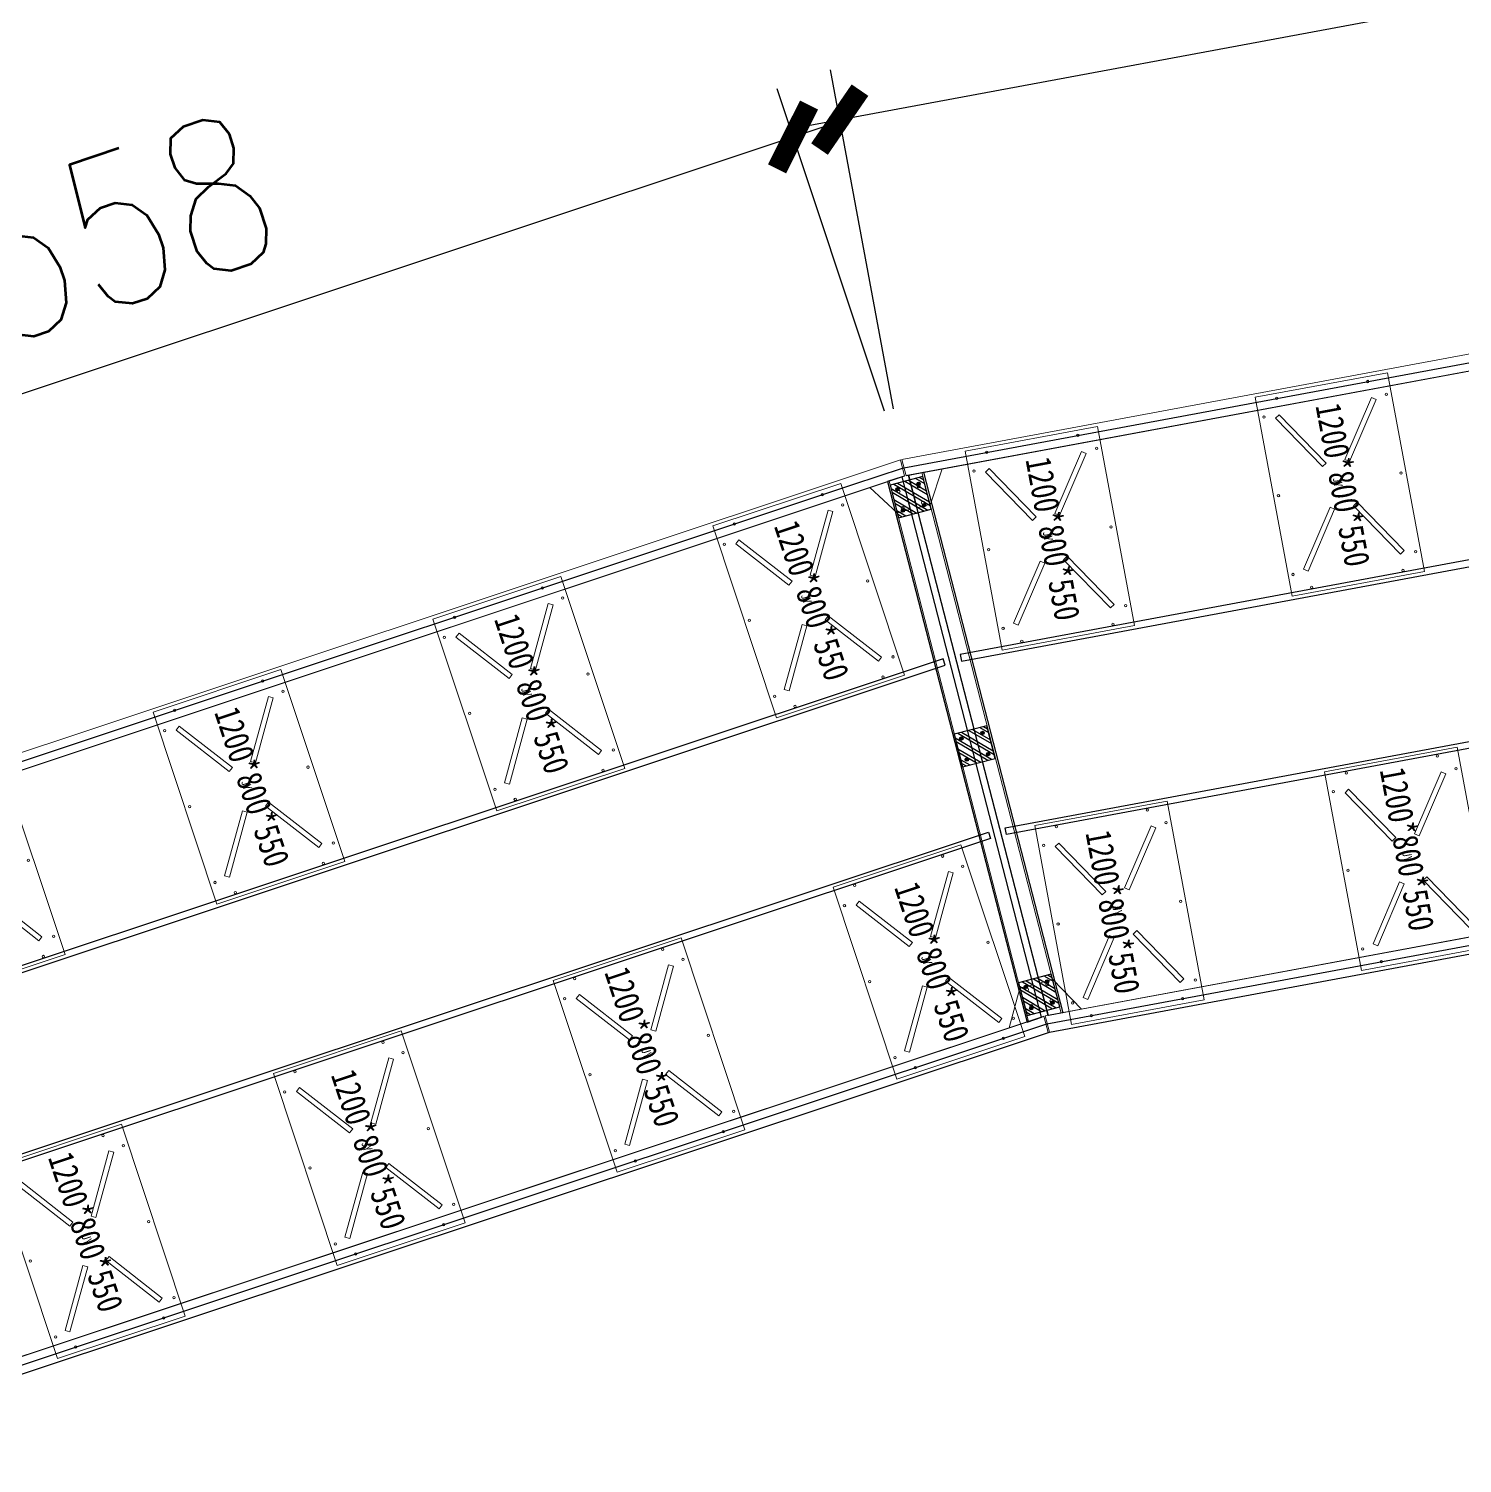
# Model space of a CAD drawing. Extents: x -259369 to -50372, y -155978 to 198088.
# Drawn here: x -181452 to -172946, y -97512 to -88999 of the extents above; entities that cross this region are included whole.
import ezdxf

# ---------------------------------------------------------------- set-up
doc = ezdxf.new("R2010")
doc.units = 0
doc.header["$LTSCALE"] = 1000
doc.header["$MEASUREMENT"] = 0
doc.linetypes.add('HIDDEN', pattern=[0.375, 0.25, -0.125])
for name, color, linetype in [('PUB_TEXT', 7, 'Continuous'), ('卡槽', 242, 'Continuous'), ('浮箱名称', 3, 'Continuous'), ('连接端梁', 130, 'Continuous')]:
    doc.layers.add(name, color=color, linetype=linetype)
for name, color, linetype, lineweight in [('加强板', 140, 'Continuous', 18), ('浮箱', 160, 'Continuous', 20), ('虚线', 8, 'Continuous', 0), ('铝主梁', 3, 'Continuous', 9)]:
    doc.layers.add(name, color=color, linetype=linetype, lineweight=lineweight)
doc.styles.add('HZTXT', font='txtw.shx', dxfattribs={"width": 0.8, "bigfont": 'hztxtw.shx'})
doc.styles.add('黑体', font='simhei.ttf', dxfattribs={"width": 0.8})
doc.dimstyles.new('DIM-300', dxfattribs={"dimscale": 300, "dimtxt": 3, "dimasz": 1, "dimexe": 1, "dimexo": 1, "dimgap": 1, "dimtad": 1, "dimdec": 0, "dimdsep": 46, "dimtxsty": 'HZTXT', "dimblk": 'ARCHTICK', "dimcen": 0, "dimdle": 1, "dimclrd": 9, "dimclre": 9, "dimclrt": 2, "dimadec": 1, "dimazin": 0, "dimtfac": 1, "dimtdec": 0, "dimtix": 1, "dimtmove": 2, "dimatfit": 3, "dimldrblk": 'ARCHTICK', "dimfxl": 0, "dimtolj": 1, "dimtzin": 0, "dimarcsym": 0})

# ---------------------------------------------------------------- blocks, each defined once
blk = doc.blocks.new('$matou$00000186')
for points in [[(-600, 400), (600, 400), (600, -400), (-600, -400)], [(-455.8, 303.8), (-472.4, 278.9), (-139.6, 57), (-122.9, 82)], [(455.8, 303.8), (472.4, 278.9), (139.6, 57), (122.9, 82)], [(-455.8, -303.8), (-472.4, -278.9), (-139.6, -57), (-122.9, -82)], [(455.8, -303.8), (472.4, -278.9), (139.6, -57), (122.9, -82)]]:
    blk.add_lwpolyline(points, close=True)
for centre in [(-475, 370), (0, 370), (475, 370), (-570, 275), (570, 275), (-570, -275), (570, -275), (-475, -370), (0, -370), (475, -370)]:
    blk.add_circle(centre, 7)
at = {"layer": 'PUB_TEXT', "style": '黑体', "width": 0.8}
blk.add_text('JY', height=52.57, dxfattribs=at).set_placement((-44.4, -35.3))
blk = doc.blocks.new('*U633')
at = {"layer": '浮箱', "rotation": 270}
blk.add_blockref('$matou$00000186', (0, 0), dxfattribs=at)
blk = doc.blocks.new('*U634')
at = {"color": 0, "linetype": 'ByBlock', "lineweight": -2, "transparency": 16777216}
for p in [(0, 0), (1750, 0), (3500, 0), (5250, 0), (7000, 0)]:
    blk.add_blockref('*U633', p, dxfattribs=at)
blk = doc.blocks.new('*U635')
at = {"layer": '浮箱', "rotation": 270}
blk.add_blockref('$matou$00000186', (0, 0), dxfattribs=at)
blk = doc.blocks.new('*U636')
at = {"color": 0, "linetype": 'ByBlock', "lineweight": -2, "transparency": 16777216}
for p in [(0, 0), (1750, 0), (3500, 0), (5250, 0), (7000, 0)]:
    blk.add_blockref('*U635', p, dxfattribs=at)
blk = doc.blocks.new('*U637')
at = {"layer": '浮箱', "rotation": 270}
blk.add_blockref('$matou$00000186', (0, 0), dxfattribs=at)
blk = doc.blocks.new('*U638')
at = {"color": 0, "linetype": 'ByBlock', "lineweight": -2, "transparency": 16777216}
for p in [(0, 0), (1750, 0), (3500, 0), (5250, 0), (7000, 0)]:
    blk.add_blockref('*U637', p, dxfattribs=at)
blk = doc.blocks.new('*U639')
at = {"layer": '浮箱', "rotation": 270}
blk.add_blockref('$matou$00000186', (0, 0), dxfattribs=at)
blk = doc.blocks.new('*U640')
at = {"color": 0, "linetype": 'ByBlock', "lineweight": -2, "transparency": 16777216}
for p in [(0, 0), (1750, 0), (3500, 0), (5250, 0), (7000, 0)]:
    blk.add_blockref('*U639', p, dxfattribs=at)
blk = doc.blocks.new('_ArchTick')
at = {"color": 0, "linetype": 'ByBlock', "const_width": 0.4}
blk.add_lwpolyline([(-0.5, -0.5), (0.5, 0.5)], dxfattribs=at)
blk = doc.blocks.new('*D692')
at = {"color": 9, "lineweight": -2, "transparency": 16777216}
for p, q in [((-176375.1, -91269.1), (-177011.8, -89357)), ((-185321.3, -92440), (-176632.4, -89546.8)), ((-184494.8, -93972.8), (-185131.5, -92060.6))]:
    blk.add_line(p, q, dxfattribs=at)
at = {"layer": 'Defpoints', "color": 0, "transparency": 16777216}
for p in [(-176917, -89641.6), (-176280.3, -91553.8, 29521), (-184400, -94257.4, 29521)]:
    blk.add_point(p, dxfattribs=at)
at = {"color": 9, "lineweight": -2, "transparency": 16777216, "xscale": 300, "yscale": 300, "zscale": 300}
for p, rotation in [((-176917, -89641.6), 18.41641743830171), ((-185036.7, -92345.2), 198.4164174383017)]:
    blk.add_blockref('_ArchTick', p, dxfattribs=dict(at, rotation=rotation))
at = {"color": 2, "transparency": 16777216, "insert": (-181213.8, -90281.8), "char_height": 900, "attachment_point": 5, "rotation": 18.41642, "style": 'HZTXT'}
blk.add_mtext('\\A1;8558', dxfattribs=at)
blk = doc.blocks.new('*D693')
at = {"color": 9, "lineweight": -2, "transparency": 16777216}
for p, q in [((-167907.1, -89690.1), (-168281.3, -87678.6)), ((-176935.1, -89593.5), (-167931.5, -87918.7)), ((-176320.8, -91255.1), (-176695, -89243.7))]:
    blk.add_line(p, q, dxfattribs=at)
at = {"layer": 'Defpoints', "color": 0, "transparency": 16777216}
for p in [(-168226.4, -87973.6), (-167852.3, -89985, 29521), (-176266, -91550.1, 29521)]:
    blk.add_point(p, dxfattribs=at)
at = {"color": 9, "lineweight": -2, "transparency": 16777216, "xscale": 300, "yscale": 300, "zscale": 300}
for p, rotation in [((-168226.4, -87973.6), 10.53744300750394), ((-176640.1, -89538.6), 190.5374430075039)]:
    blk.add_blockref('_ArchTick', p, dxfattribs=dict(at, rotation=rotation))
at = {"color": 2, "transparency": 16777216, "insert": (-172570.4, -88018.8), "char_height": 900, "attachment_point": 5, "rotation": 10.53744, "style": 'HZTXT'}
blk.add_mtext('\\A1;8558', dxfattribs=at)

msp = doc.modelspace()

# ---------------------------------------------------------------- hatches: boundary and pattern name
h = msp.add_hatch()
h.set_pattern_fill('ANSI32', color=256, scale=10, angle=-75.530931)
h.set_pattern_definition([(329.46907, (-268451.51, -89152.906), (24.193664, 41.022034), []), (329.46907, (-268445.9, -89174.645), (24.193664, 41.022034), [])])
h.paths.add_polyline_path([(-176340.62, -91707.28), (-176290.65, -91900.93), (-176096.99, -91850.96), (-176146.96, -91657.3)])
h = msp.add_hatch()
h.set_pattern_fill('ANSI32', color=256, scale=10, angle=-75.530931)
h.set_pattern_definition([(329.46907, (-268072.12, -90631.055), (24.193664, 41.022034), []), (329.46907, (-268066.51, -90652.793), (24.193664, 41.022034), [])])
h.paths.add_polyline_path([(-175961.23, -93185.42), (-175911.26, -93379.08), (-175717.6, -93329.11), (-175767.57, -93135.45)])
h = msp.add_hatch()
h.set_pattern_fill('ANSI32', color=256, scale=10, angle=-75.530931)
h.set_pattern_definition([(329.46907, (-267689.5, -92105.965), (24.193664, 41.022034), []), (329.46907, (-267683.89, -92127.704), (24.193664, 41.022034), [])])
h.paths.add_polyline_path([(-175578.61, -94660.33), (-175528.64, -94853.99), (-175334.98, -94804.02), (-175384.95, -94610.36)])

# ---------------------------------------------------------------- linework, layer by layer
at = {"elevation": 29521}
for points in [[(-176340.62, -91707.28), (-176290.65, -91900.93), (-176096.99, -91850.96), (-176146.96, -91657.3)], [(-175961.23, -93185.42), (-175911.26, -93379.08), (-175717.6, -93329.11), (-175767.57, -93135.45)], [(-175578.61, -94660.33), (-175528.64, -94853.99), (-175334.98, -94804.02), (-175384.95, -94610.36)]]:
    msp.add_lwpolyline(points, close=True, dxfattribs=at)
for points in [[(-176143.23, -91631.76), (-176127.09, -91694.3)], [(-176356.25, -91686.74), (-176340.81, -91746.55)], [(-176307.67, -91734.92), (-176288.3, -91729.92)], [(-176300.48, -91722.74), (-176295.49, -91742.1)], [(-176162.43, -91697.44), (-176181.79, -91702.44)], [(-176174.61, -91690.26), (-176169.61, -91709.62)], [(-176263.01, -91867.98), (-176268, -91848.61)], [(-176129.94, -91823.32), (-176149.31, -91828.31)], [(-176137.13, -91835.5), (-176142.13, -91816.13)], [(-176275.19, -91860.8), (-176255.82, -91855.8)], [(-175928.28, -93213.07), (-175908.91, -93208.07)], [(-175921.09, -93200.89), (-175916.09, -93220.25)], [(-175783.03, -93175.59), (-175802.4, -93180.59)], [(-175795.22, -93168.4), (-175790.22, -93187.77)], [(-175750.55, -93301.47), (-175769.92, -93306.46)], [(-175757.74, -93313.65), (-175762.73, -93294.28)], [(-175895.79, -93338.94), (-175876.43, -93333.95)], [(-175883.61, -93346.13), (-175888.61, -93326.76)], [(-175400.41, -94650.5), (-175419.78, -94655.5)], [(-175412.59, -94643.31), (-175407.6, -94662.68)], [(-175545.66, -94687.98), (-175526.29, -94682.98)], [(-175538.47, -94675.8), (-175533.47, -94695.16)], [(-175513.17, -94813.85), (-175493.81, -94808.86)], [(-175500.99, -94821.04), (-175505.99, -94801.67)], [(-175367.93, -94776.38), (-175387.3, -94781.37)], [(-175375.12, -94788.56), (-175380.11, -94769.19)]]:
    msp.add_lwpolyline(points, dxfattribs=at)
for centre, radius in [((-176297.99, -91732.42, 29521), 10), ((-176297.99, -91732.42, 29521), 8), ((-176172.11, -91699.94, 29521), 10), ((-176172.11, -91699.94, 29521), 8), ((-176265.5, -91858.3, 29521), 10), ((-176265.5, -91858.3, 29521), 8), ((-176139.63, -91825.82, 29521), 10), ((-176139.63, -91825.82, 29521), 8), ((-175918.59, -93210.57, 29521), 10), ((-175918.59, -93210.57, 29521), 8), ((-175792.72, -93178.09, 29521), 10), ((-175792.72, -93178.09, 29521), 8), ((-175760.24, -93303.96, 29521), 10), ((-175760.24, -93303.96, 29521), 8), ((-175886.11, -93336.45, 29521), 10), ((-175886.11, -93336.45, 29521), 8), ((-175410.1, -94653, 29521), 10), ((-175410.1, -94653, 29521), 8), ((-175535.97, -94685.48, 29521), 10), ((-175535.97, -94685.48, 29521), 8), ((-175503.49, -94811.36, 29521), 10), ((-175503.49, -94811.36, 29521), 8), ((-175377.61, -94778.87, 29521), 10), ((-175377.61, -94778.87, 29521), 8)]:
    msp.add_circle(centre, radius)
at = {"layer": '加强板', "color": 5, "elevation": 29521}
for points in [[(-176272.62, -91658.9), (-176462.38, -91722.06), (-176300.11, -91872.54), (-176222.65, -91852.55)], [(-176272.62, -91658.9), (-176462.38, -91722.06), (-176300.11, -91872.54), (-176222.65, -91852.55)], [(-176229.92, -91647.88), (-176033.3, -91611.32), (-176102.48, -91821.54), (-176179.94, -91841.53)], [(-176229.89, -91647.87), (-176033.27, -91611.32), (-176102.45, -91821.53), (-176179.91, -91841.53)], [(-175402.29, -94854.62), (-175205.66, -94818.07), (-175374.81, -94640.98), (-175452.27, -94660.98)], [(-175402.26, -94854.62), (-175205.63, -94818.06), (-175374.78, -94640.98), (-175452.24, -94660.97)], [(-175445.04, -94865.66), (-175634.8, -94928.82), (-175572.47, -94691.99), (-175495.01, -94672.01)], [(-175445.04, -94865.66), (-175634.8, -94928.82), (-175572.47, -94691.99), (-175495.01, -94672.01)]]:
    msp.add_lwpolyline(points, close=True, dxfattribs=at)
at = {"layer": '加强板', "color": 5}
for centre in [(-176291.36, -91746.35, 29521), (-176291.36, -91746.35, 29521), (-176171.2, -91715.34, 29521), (-176171.17, -91715.34, 29521), (-176266.37, -91843.18, 29521), (-176266.37, -91843.18, 29521), (-176146.21, -91812.17, 29521), (-176146.18, -91812.16, 29521), (-175408.54, -94670.34, 29521), (-175408.51, -94670.34, 29521), (-175528.74, -94701.37, 29521), (-175528.74, -94701.37, 29521), (-175503.76, -94798.19, 29521), (-175503.76, -94798.19, 29521), (-175383.55, -94767.17, 29521), (-175383.52, -94767.16, 29521)]:
    msp.add_circle(centre, 9, dxfattribs=at)
at = {"layer": '卡槽', "color": 22, "ltscale": 5000, "elevation": 29521}
for points in [[(-175925.08, -92712.1), (-175917.77, -92751.43), (-167761.72, -91235.05), (-167769.04, -91195.72)], [(-175651.46, -93780.05), (-175658.77, -93740.72), (-167643.17, -92250.45), (-167635.86, -92289.78)], [(-183898.52, -95358.69), (-183885.88, -95396.64), (-176014.66, -92776.66), (-176027.29, -92738.7)], [(-183481.1, -96379.05), (-183493.73, -96341.1), (-175758.05, -93766.23), (-175745.42, -93804.18)]]:
    msp.add_lwpolyline(points, close=True, dxfattribs=at)
at = {"layer": '虚线', "color": 1, "linetype": 'HIDDEN', "ltscale": 300}
for p, q in [((-167847.22, -90089.36, 29521), (-176247.25, -91651.1, 29521)), ((-167847.22, -90089.36, 29521), (-176247.25, -91651.1, 29521)), ((-176256.39, -91653.5, 29521), (-184363.07, -94351.86, 29521)), ((-176256.39, -91653.5, 29521), (-184363.07, -94351.86, 29521)), ((-176346.74, -91683.57, 29521), (-175519.25, -94890.36, 29521)), ((-176346.74, -91683.57, 29521), (-175519.25, -94890.36, 29521)), ((-176153.11, -91633.6, 29521), (-175325.38, -94840.32, 29521)), ((-176153.08, -91633.59, 29521), (-175325.35, -94840.32, 29521)), ((-167466.55, -93379.2, 29521), (-175419.53, -94857.83, 29521)), ((-167466.55, -93379.2, 29521), (-175419.53, -94857.83, 29521)), ((-175428.38, -94860.11, 29521), (-183103.63, -97414.87, 29521)), ((-175428.38, -94860.11, 29521), (-183103.63, -97414.87, 29521))]:
    msp.add_line(p, q, dxfattribs=at)
at = {"layer": '连接端梁', "color": 0}
for p, q in [((-176259.03, -91604.41, 29521), (-168150.46, -90096.92, 29521)), ((-176555.73, -91702.55, 29521), (-176268.16, -91606.83, 29521)), ((-176268.16, -91606.83, 29521), (-176259.03, -91604.41, 29521)), ((-184381.16, -94307.18, 29521), (-176555.73, -91702.55, 29521)), ((-175411.65, -94905.13, 29521), (-167529, -93439.64, 29521)), ((-175395.09, -94952.96, 29521), (-167446.27, -93475.74, 29521)), ((-175481.98, -94928.54, 29521), (-175411.65, -94905.13, 29521)), ((-183092.84, -97461.76, 29521), (-175481.98, -94928.54, 29521)), ((-183082.12, -97512.23, 29521), (-175395.09, -94952.96, 29521))]:
    msp.add_line(p, q, dxfattribs=at)
at = {"layer": '连接端梁', "elevation": 29521}
for points in [[(-175443.17, -94865.04), (-176270.65, -91658.25), (-176356.25, -91686.74), (-175528.76, -94893.53)], [(-175443.17, -94865.04), (-176270.65, -91658.25), (-176356.25, -91686.74), (-175528.76, -94893.53)], [(-175404.22, -94854.98), (-176231.95, -91648.26), (-176143.26, -91631.77), (-175315.52, -94838.49)], [(-175404.19, -94854.98), (-176231.92, -91648.25), (-176143.23, -91631.76), (-175315.49, -94838.49)]]:
    msp.add_lwpolyline(points, close=True, dxfattribs=at)
at = {"layer": '铝主梁', "color": 3, "elevation": 29521}
for points in [[(-176271.82, -91555.99), (-176246.2, -91652.94), (-167847, -90091.35), (-167857.97, -89991.68), (-176271.79, -91555.98)], [(-184400.45, -94261.01), (-184361.78, -94353.54), (-176255.89, -91655.44), (-176280.42, -91558.21), (-184400.42, -94261)]]:
    msp.add_lwpolyline(points, dxfattribs=at)
for points in [[(-167455.16, -93476.74), (-175395.09, -94952.96), (-175420.56, -94855.99), (-167466.24, -93377.11)], [(-175403.73, -94955.17), (-183066.38, -97505.76), (-183104.9, -97413.19), (-175428.36, -94858)]]:
    msp.add_lwpolyline(points, close=True, dxfattribs=at)

# ---------------------------------------------------------------- block references
for name, p, rotation in [('*U638', (-175393.47, -92023.33, 29521), 10.53223526376199), ('*U634', (-183466.33, -94603.55, 29521), 18.4103530422618), ('*U640', (-174980.37, -94245.22, 29521), 10.53223526376199), ('*U636', (-182752.59, -96747.85, 29521), 18.4103530422618)]:
    msp.add_blockref(name, p, dxfattribs=dict(rotation=rotation))

# ---------------------------------------------------------------- texts
at = {"layer": '浮箱名称', "style": '黑体', "width": 0.8}
for rotation, p in [(280.532235, (-173817.51, -91236.98, 29521)), (280.532235, (-175538.03, -91556.86, 29521)), (288.410353, (-177031.73, -91950.56, 29521)), (288.410353, (-178692.16, -92503.24, 29521)), (288.410353, (-180352.6, -93055.93, 29521)), (280.532235, (-173436.21, -93398.69, 29521)), (280.532235, (-175182.14, -93772.05, 29521)), (288.410353, (-176317.99, -94094.86, 29521)), (288.410353, (-178037.99, -94598.88, 29521)), (288.410353, (-179660.78, -95207.52, 29521)), (288.410353, (-181339.03, -95697.65, 29521))]:
    msp.add_text('1200*800*550', height=150.211, rotation=rotation, dxfattribs=at).set_placement(p)

# ---------------------------------------------------------------- dimensions: what is measured, and where the dimension line sits
for p1, p2, distance, picture, middle in [((-176265.96, -91550.08, 29521), (-167852.29, -89985.01, 29521), 2045.95, '*D693', (-172570.44, -88018.75)), ((-184399.99, -94257.43, 29521), (-176280.29, -91553.78, 29521), 2015.4, '*D692', (-181213.79, -90281.83))]:
    dim = msp.add_aligned_dim(p1=p1, p2=p2, distance=distance, dimstyle='DIM-300')
    dim.commit()
    dim.dimension.update_dxf_attribs({"geometry": picture, "text_midpoint": middle})

doc.saveas('drawing.dxf')
